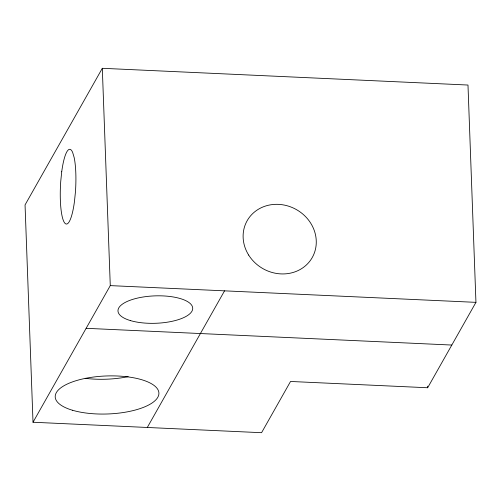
<?xml version="1.0" encoding="UTF-8"?>
<svg xmlns="http://www.w3.org/2000/svg" width="501" height="501" viewBox="0 0 501 501"><rect width="100%" height="100%" fill="white"/><g stroke="black" fill="none" stroke-linecap="round" stroke-linejoin="round"><path stroke-width="0.75" d="M102.31 68.299L25.05 204.922L33.016 422.243L261.566 432.701L290.536 381.468L427.66 387.749L475.95 302.353L467.984 85.038L102.31 68.299L110.276 285.614L33.016 422.243M147.294 427.472L224.548 290.843M110.276 285.614L475.95 302.353M86.134 328.312L451.808 345.051M427.603 386.183L427.66 387.749M128.162 376.652A51.885 19.019 -2.1 0 1 85.17 378.311M61.723 171.743L60.759 181.118A37.393 7.647 -87.4 0 0 64.397 222.569A37.393 7.647 -87.4 0 0 74.449 201.596L75.413 192.221A37.393 7.647 -87.4 0 0 74.142 157.452L72.645 152.423A37.393 7.647 -87.4 0 0 61.723 171.743M248.665 255.065A37.393 33.943 29.5 0 0 311.998 257.965A37.393 33.943 29.5 0 0 278.418 204.364A37.393 33.943 29.5 0 0 248.665 255.065M130.366 320.571A37.393 13.709 -2.1 0 0 191.908 311.253A37.393 13.709 -2.1 0 0 143.749 296.905A37.393 13.709 -2.1 0 0 130.366 320.571M72.401 410.225A51.885 19.019 -2.1 0 0 157.79 397.293A51.885 19.019 -2.1 0 0 90.969 377.391A51.885 19.019 -2.1 0 0 72.401 410.225"/></g></svg>
